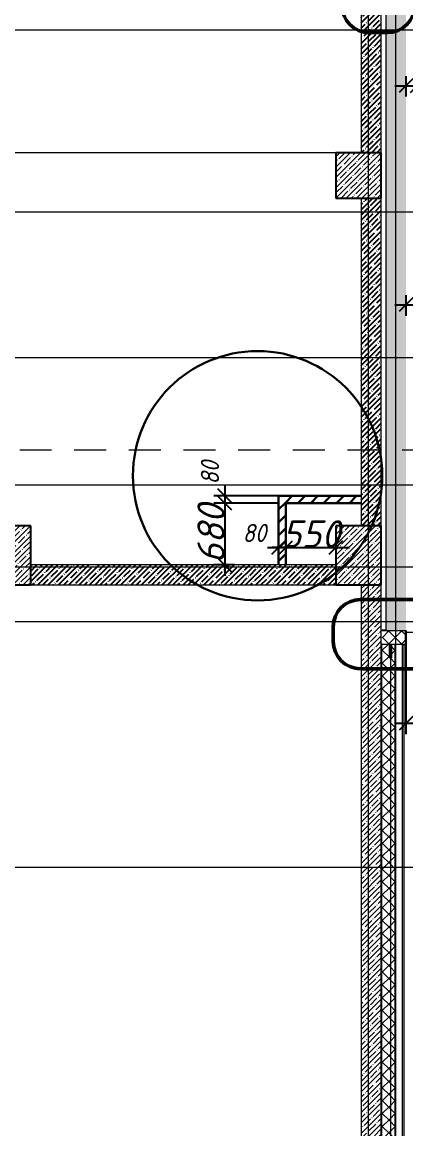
# Model space of a CAD drawing. Header units: millimetres. Extents: x 12986 to 523328, y -9759 to 30092.
# Drawn here: x 476186 to 480401, y 1054 to 13216 of the extents above; entities that cross this region are included whole.
import ezdxf

# ---------------------------------------------------------------- set-up
doc = ezdxf.new("R2010")
doc.units = ezdxf.units.MM
doc.linetypes.add('01 Штриховая _4 мм_', pattern=[600, 350, -250])
doc.layers.add('0)Допникки кружки', color=7, linetype='Continuous', plot=False)
for name, color, linetype, lineweight in [('1) ПГП Зеленый', 3, 'Continuous', 30), ('3) РАсчет Зел', 3, 'Continuous', 30), ('A-ANNO-DIMS', 7, 'Continuous', 9), ('A-DETL', 7, 'Continuous', 9), ('A-DETL-1', 7, 'Continuous', 50), ('A-FLOR', 7, 'Continuous', 9), ('A-WALL', 7, 'Continuous', 5), ('A-WALL-1', 7, 'Continuous', 25), ('A-WALL-FNSH-1', 7, 'Continuous', 9), ('G-ANNO-SYMB-1', 7, '01 Штриховая _4 мм_', 9), ('S-COLS', 7, 'Continuous', 9), ('S-COLS-1', 7, 'Continuous', 5), ('S-COLS-2', 7, 'Continuous', 25), ('Оси-1', 7, 'Continuous', 20)]:
    doc.layers.add(name, color=color, linetype=linetype, lineweight=lineweight)
for name, color, linetype, lineweight, true_color in [('A-WALL-11', 7, 'Continuous', 13, 0x800000), ('A-WALL-3', 7, 'Continuous', 5, 0x000000), ('A-WALL-PATT-2', 7, 'Continuous', 5, 0xce0000)]:
    doc.layers.add(name, color=color, linetype=linetype, lineweight=lineweight, true_color=true_color)
doc.styles.add('ISOCPEUR_I_2', font='isocpeui.ttf', dxfattribs={"height": 300})
doc.styles.add('ISOCPEUR_I_3', font='isocpeui.ttf', dxfattribs={"width": 0.9, "height": 200})
doc.dimstyles.new('ISO-2_0_0_9К_СРЕДНИЙ_1', dxfattribs={"dimscale": 304.8, "dimtxt": 199.196235, "dimasz": 0.492126, "dimexe": 0.393701, "dimexo": 0, "dimgap": 0, "dimtad": 1, "dimdec": 0, "dimzin": 0, "dimdsep": 46, "dimtxsty": 'ISOCPEUR_I_3', "dimblk1": 'OBLIQUE', "dimblk2": 'OBLIQUE', "dimsah": 1, "dimcen": 0.09, "dimdle": 0.393701, "dimazin": 0, "dimtfac": 1, "dimtdec": 4, "dimtix": 1, "dimtmove": 2, "dimatfit": 3, "dimfxl": 1, "dimtvp": 1, "dimtolj": 1, "dimtzin": 0, "dimarcsym": 2})
doc.dimstyles.new('ISO-2_0_0_9К_СРЕДНИЙ_2', dxfattribs={"dimscale": 304.8, "dimtxt": 199.196235, "dimasz": 0.492126, "dimexe": 0.393701, "dimexo": 0, "dimgap": 0, "dimtad": 1, "dimdec": 0, "dimzin": 0, "dimdsep": 46, "dimtxsty": 'ISOCPEUR_I_2', "dimblk1": 'OBLIQUE', "dimblk2": 'OBLIQUE', "dimsah": 1, "dimcen": 0.09, "dimdle": 0.393701, "dimazin": 0, "dimtfac": 1, "dimtdec": 4, "dimtix": 1, "dimtmove": 0, "dimatfit": 3, "dimfxl": 1, "dimtvp": 1, "dimtolj": 1, "dimtzin": 0, "dimarcsym": 2})
pattern_1 = [(45, (395430.81, -3869.25), (-57.02463, 57.02463), []), (45, (395487.83, -3869.25), (-57.02463, 57.02463), [100.806, -20.161, 3.353, -16.808])]
pattern_2 = [(45, (395430.81, -3869.25), (-70.71068, 70.71068), []), (135, (395430.81, -3869.25), (-70.71068, -70.71068), [])]
pattern_3 = [(45, (395430.81, -3869.25), (-70.71068, 70.71068), [])]

# ---------------------------------------------------------------- blocks, each defined once
blk = doc.blocks.new('Колонна_Несущая_Прямоугольное сечение - Вн_ЖБ_500х500-V85-АР1_1_Кладочный план 3 этажа')
at = {"layer": 'S-COLS-1'}
h = blk.add_hatch(dxfattribs=at)
h.set_pattern_fill('FP_71', color=256, style=0, pattern_type=2)
h.set_pattern_definition([(45, (-84450, -15400), (-57.02463, 57.02463), []), (45, (-84392.975, -15400), (-57.02463, 57.02463), [100.806, -20.161, 3.353, -16.808])])
h.paths.add_polyline_path([(-250, -250), (250, -250), (250, 250), (-250, 250)], flags=0)
at = {"layer": 'S-COLS-2'}
for p, q in [((250, 250), (-250, 250)), ((-250, 250), (-250, -250)), ((250, -250), (250, 250)), ((-250, -250), (250, -250))]:
    blk.add_line(p, q, dxfattribs=at)
blk = doc.blocks.new('Колонна_Несущая_Прямоугольное сечение - 650х500-V117-АР1_1_Кладочный план 3 этажа')
at = {"layer": 'S-COLS-1'}
h = blk.add_hatch(dxfattribs=at)
h.set_pattern_fill('FP_108', color=256, style=0, pattern_type=2)
h.set_pattern_definition([(135, (11225, -80600), (-57.02463, -57.02463), []), (135, (11225, -80542.975), (-57.02463, -57.02463), [100.806, -20.161, 3.353, -16.808])])
h.paths.add_polyline_path([(325, -250), (325, 250), (-325, 250), (-325, -250)], flags=0)
at = {"layer": 'S-COLS-2'}
for p, q in [((325, 250), (-325, 250)), ((-325, 250), (-325, -250)), ((325, -250), (325, 250)), ((-325, -250), (325, -250))]:
    blk.add_line(p, q, dxfattribs=at)
blk = doc.blocks.new('Колонна_Несущая_Прямоугольное сечение - 650х500-V118-АР1_1_Кладочный план 3 этажа')
at = {"layer": 'S-COLS-1'}
h = blk.add_hatch(dxfattribs=at)
h.set_pattern_fill('FP_109', color=256, style=0, pattern_type=2)
h.set_pattern_definition([(135, (11225, -84450), (-57.02463, -57.02463), []), (135, (11225, -84392.975), (-57.02463, -57.02463), [100.806, -20.161, 3.353, -16.808])])
h.paths.add_polyline_path([(325, -250), (325, 250), (-325, 250), (-325, -250)], flags=0)
at = {"layer": 'S-COLS-2'}
for p, q in [((325, 250), (-325, 250)), ((-325, 250), (-325, -250)), ((325, -250), (325, 250)), ((-325, -250), (325, -250))]:
    blk.add_line(p, q, dxfattribs=at)
blk = doc.blocks.new('_Oblique')
at = {"color": 0, "linetype": 'ByBlock', "lineweight": -2}
blk.add_line((-0.5, -0.5), (0.5, 0.5), dxfattribs=at)
blk = doc.blocks.new('*D3612')
at = {"layer": 'A-ANNO-DIMS', "color": 0, "lineweight": -2, "transparency": 16777216}
for p, q in [((480601, 9739), (480601, 10230)), ((480281, 10110), (480721, 10110)), ((480401, 10216), (480401, 9990))]:
    blk.add_line(p, q, dxfattribs=at)
at = {"layer": 'Defpoints', "color": 0, "transparency": 16777216}
for p in [(480401, 10216), (480601, 10110), (480601, 9739)]:
    blk.add_point(p, dxfattribs=at)
at = {"layer": 'A-ANNO-DIMS', "color": 0, "lineweight": -2, "transparency": 16777216, "xscale": 150, "yscale": 150, "zscale": 150, "rotation": 180}
blk.add_blockref('_Oblique', (480401, 10110), dxfattribs=at)
at = {"layer": 'A-ANNO-DIMS', "color": 0, "lineweight": -2, "transparency": 16777216, "xscale": 150, "yscale": 150, "zscale": 150}
blk.add_blockref('_Oblique', (480601, 10110), dxfattribs=at)
at = {"layer": 'A-ANNO-DIMS', "color": 0, "transparency": 16777216, "insert": (480708, 10674), "char_height": 200, "width": 455.09, "attachment_point": 1, "line_spacing_factor": 1.149209, "style": 'ISOCPEUR_I_3'}
blk.add_mtext('\\A1;200', dxfattribs=at)
blk = doc.blocks.new('*D3804')
at = {"layer": 'A-ANNO-DIMS', "color": 0, "lineweight": -2, "transparency": 16777216}
for p, q in [((478411, 8131), (478411, 7811)), ((479001, 8011), (478291, 8011)), ((479000, 7931), (478291, 7931))]:
    blk.add_line(p, q, dxfattribs=at)
at = {"layer": 'Defpoints', "color": 0, "transparency": 16777216}
for p in [(478411, 7931), (479000, 7931), (479001, 8011)]:
    blk.add_point(p, dxfattribs=at)
at = {"layer": 'A-ANNO-DIMS', "color": 0, "lineweight": -2, "transparency": 16777216, "xscale": 150, "yscale": 150, "zscale": 150}
for p, rotation in [((478411, 8011), 90), ((478411, 7931), 270)]:
    blk.add_blockref('_Oblique', p, dxfattribs=dict(at, rotation=rotation))
at = {"layer": 'A-ANNO-DIMS', "color": 0, "transparency": 16777216, "insert": (478149, 8134), "char_height": 200, "width": 303.39, "attachment_point": 1, "rotation": 90, "line_spacing_factor": 1.149209, "style": 'ISOCPEUR_I_3'}
blk.add_mtext('\\A1;80', dxfattribs=at)
blk = doc.blocks.new('*D3805')
at = {"layer": 'A-ANNO-DIMS', "color": 0, "lineweight": -2, "transparency": 16777216}
for p, q in [((478411, 8051), (478411, 7131)), ((479000, 7931), (478291, 7931)), ((478517, 7251), (478291, 7251))]:
    blk.add_line(p, q, dxfattribs=at)
at = {"layer": 'Defpoints', "color": 0, "transparency": 16777216}
for p in [(479000, 7931), (478411, 7251), (478517, 7251)]:
    blk.add_point(p, dxfattribs=at)
at = {"layer": 'A-ANNO-DIMS', "color": 0, "lineweight": -2, "transparency": 16777216, "xscale": 150, "yscale": 150, "zscale": 150}
for p, rotation in [((478411, 7931), 90), ((478411, 7251), 270)]:
    blk.add_blockref('_Oblique', p, dxfattribs=dict(at, rotation=rotation))
at = {"layer": 'A-ANNO-DIMS', "color": 0, "transparency": 16777216, "insert": (478261, 7591), "char_height": 300, "width": 455.09, "attachment_point": 5, "rotation": 90, "style": 'ISOCPEUR_I_2'}
blk.add_mtext('\\A1;680', dxfattribs=at)
blk = doc.blocks.new('*D3806')
at = {"layer": 'A-ANNO-DIMS', "color": 0, "lineweight": -2, "transparency": 16777216}
for p, q in [((479001, 7547), (479001, 7321)), ((479081, 7547), (479081, 7321)), ((478881, 7441), (479201, 7441))]:
    blk.add_line(p, q, dxfattribs=at)
at = {"layer": 'Defpoints', "color": 0, "transparency": 16777216}
for p in [(479001, 7547), (479081, 7547), (479081, 7441)]:
    blk.add_point(p, dxfattribs=at)
at = {"layer": 'A-ANNO-DIMS', "color": 0, "lineweight": -2, "transparency": 16777216, "xscale": 150, "yscale": 150, "zscale": 150, "rotation": 180}
blk.add_blockref('_Oblique', (479001, 7441), dxfattribs=at)
at = {"layer": 'A-ANNO-DIMS', "color": 0, "lineweight": -2, "transparency": 16777216, "xscale": 150, "yscale": 150, "zscale": 150}
blk.add_blockref('_Oblique', (479081, 7441), dxfattribs=at)
at = {"layer": 'A-ANNO-DIMS', "color": 0, "transparency": 16777216, "insert": (478608, 7702), "char_height": 200, "width": 303.39, "attachment_point": 1, "line_spacing_factor": 1.149209, "style": 'ISOCPEUR_I_3'}
blk.add_mtext('\\A1;80', dxfattribs=at)
blk = doc.blocks.new('*D3807')
at = {"layer": 'A-ANNO-DIMS', "color": 0, "lineweight": -2, "transparency": 16777216}
for p, q in [((479081, 7547), (479081, 7321)), ((479631, 7547), (479631, 7321)), ((479081, 7441), (478931, 7441)), ((479081, 7441), (479631, 7441)), ((479631, 7441), (479781, 7441))]:
    blk.add_line(p, q, dxfattribs=at)
at = {"layer": 'Defpoints', "color": 0, "transparency": 16777216}
for p in [(479081, 7547), (479631, 7547), (479631, 7441)]:
    blk.add_point(p, dxfattribs=at)
at = {"layer": 'A-ANNO-DIMS', "color": 0, "lineweight": -2, "transparency": 16777216, "xscale": 150, "yscale": 150, "zscale": 150}
blk.add_blockref('_Oblique', (479081, 7441), dxfattribs=at)
at = {"layer": 'A-ANNO-DIMS', "color": 0, "lineweight": -2, "transparency": 16777216, "xscale": 150, "yscale": 150, "zscale": 150, "rotation": 180}
blk.add_blockref('_Oblique', (479631, 7441), dxfattribs=at)
at = {"layer": 'A-ANNO-DIMS', "color": 0, "transparency": 16777216, "insert": (479356, 7591), "char_height": 300, "width": 455.09, "attachment_point": 5, "style": 'ISOCPEUR_I_2'}
blk.add_mtext('\\A1;550', dxfattribs=at)
blk = doc.blocks.new('*D3890')
at = {"layer": 'A-ANNO-DIMS', "color": 0, "lineweight": -2, "transparency": 16777216}
for p, q in [((480401, 6531), (480401, 5392)), ((484541, 6531), (484541, 5392)), ((480281, 5512), (484661, 5512))]:
    blk.add_line(p, q, dxfattribs=at)
at = {"layer": 'Defpoints', "color": 0, "transparency": 16777216}
for p in [(480401, 6531), (484541, 6531), (484541, 5512)]:
    blk.add_point(p, dxfattribs=at)
at = {"layer": 'A-ANNO-DIMS', "color": 0, "lineweight": -2, "transparency": 16777216, "xscale": 150, "yscale": 150, "zscale": 150, "rotation": 180}
blk.add_blockref('_Oblique', (480401, 5512), dxfattribs=at)
at = {"layer": 'A-ANNO-DIMS', "color": 0, "lineweight": -2, "transparency": 16777216, "xscale": 150, "yscale": 150, "zscale": 150}
blk.add_blockref('_Oblique', (484541, 5512), dxfattribs=at)
at = {"layer": 'A-ANNO-DIMS', "color": 0, "transparency": 16777216, "insert": (482471, 5662), "char_height": 300, "width": 597.59, "attachment_point": 5, "style": 'ISOCPEUR_I_2'}
blk.add_mtext('\\A1;4140', dxfattribs=at)
blk = doc.blocks.new('*D3891')
at = {"layer": 'A-ANNO-DIMS', "color": 0, "lineweight": -2, "transparency": 16777216}
for p, q in [((480401, 12623), (480401, 12397)), ((480526, 12411), (480526, 12637)), ((480281, 12517), (480646, 12517))]:
    blk.add_line(p, q, dxfattribs=at)
at = {"layer": 'Defpoints', "color": 0, "transparency": 16777216}
for p in [(480401, 12623), (480526, 12517), (480526, 12411)]:
    blk.add_point(p, dxfattribs=at)
at = {"layer": 'A-ANNO-DIMS', "color": 0, "lineweight": -2, "transparency": 16777216, "xscale": 150, "yscale": 150, "zscale": 150, "rotation": 180}
blk.add_blockref('_Oblique', (480401, 12517), dxfattribs=at)
at = {"layer": 'A-ANNO-DIMS', "color": 0, "lineweight": -2, "transparency": 16777216, "xscale": 150, "yscale": 150, "zscale": 150}
blk.add_blockref('_Oblique', (480526, 12517), dxfattribs=at)
at = {"layer": 'A-ANNO-DIMS', "color": 0, "transparency": 16777216, "insert": (480580, 13099), "char_height": 200, "width": 409.12, "attachment_point": 1, "line_spacing_factor": 1.149209, "style": 'ISOCPEUR_I_3'}
blk.add_mtext('\\A1;125', dxfattribs=at)

msp = doc.modelspace()

# ---------------------------------------------------------------- hatches: boundary and pattern name
h = msp.add_hatch()
h.set_pattern_fill('FP_4', color=256, style=0, pattern_type=2)
h.set_pattern_definition(pattern_1)
h.paths.add_polyline_path([(480400.80859, 6530.74642), (480400.80859, 15230.74642), (480180.80859, 15230.74642), (480180.80859, 6530.74642)], flags=0)
h = msp.add_hatch()
h.set_pattern_fill('FP_4', color=256, style=0, pattern_type=2)
h.set_pattern_definition(pattern_1)
h.paths.add_polyline_path([(479910.80855, 11780.74648), (480130.80855, 11780.74648), (480130.80855, 14730.74642), (479910.80855, 14730.74642), (479910.80855, 14222.381)], flags=0)
h = msp.add_hatch()
h.set_pattern_fill('FP_4', color=256, style=0, pattern_type=2)
h.set_pattern_definition(pattern_1)
h.paths.add_polyline_path([(479910.80855, 7680.74648), (480130.80855, 7680.74648), (480130.80855, 11280.74648), (479910.80855, 11280.74648), (479910.80855, 8502.53507)], flags=0)
h = msp.add_hatch()
h.set_pattern_fill('FP_4', color=256, style=0, pattern_type=2)
h.set_pattern_definition(pattern_1)
h.paths.add_polyline_path([(479630.80855, 7030.74641), (479630.80855, 7250.74621), (476280.80858, 7250.74621), (476280.80858, 7030.74641), (478308.23785, 7030.74641)], flags=0)
at = {"layer": '1) ПГП Зеленый'}
h = msp.add_hatch(dxfattribs=at)
h.set_pattern_fill('FP_5', color=256, style=0, pattern_type=2)
h.set_pattern_definition(pattern_3)
h.paths.add_polyline_path([(479080.80855, 7250.74621), (479080.80855, 8010.74621), (479000.80855, 8010.74621), (479000.80855, 7250.74621)], flags=0)
h = msp.add_hatch(dxfattribs=at)
h.set_pattern_fill('FP_5', color=256, style=0, pattern_type=2)
h.set_pattern_definition(pattern_3)
h.paths.add_polyline_path([(479910.80855, 7930.74621), (479910.80855, 8010.74621), (479080.80855, 8010.74621), (479080.80855, 7930.74621)], flags=0)
at = {"layer": 'A-WALL-PATT-2'}
h = msp.add_hatch(dxfattribs=at)
h.set_pattern_fill('FP_4', color=256, style=0, pattern_type=2)
h.set_pattern_definition(pattern_1)
h.paths.add_polyline_path([(480130.8085, 180.7463), (480130.80855, 7030.74641), (479910.80855, 7030.74641), (479910.80855, 180.7463)], flags=0)
h = msp.add_hatch(dxfattribs=at)
h.set_pattern_fill('FP_2', color=256, style=0, pattern_type=2)
h.set_pattern_definition(pattern_2)
h.paths.add_polyline_path([(484640.80855, 6380.74642), (484790.80855, 6380.74642), (484790.80855, 6530.74642), (484609.80855, 6530.74642), (484609.80855, 6524.74642), (484540.80855, 6524.74642), (484540.80855, 6380.74642), (484609.80855, 6380.74642)], flags=0)
h.paths.add_polyline_path([(480138.80855, 6380.74642), (480400.80855, 6380.74642), (480400.80855, 6530.74642), (480138.80855, 6530.74642)], flags=0)
h = msp.add_hatch(dxfattribs=at)
h.set_pattern_fill('FP_2', color=256, style=0, pattern_type=2)
h.set_pattern_definition(pattern_2)
h.paths.add_polyline_path([(480230.8085, -419.25359), (480230.8085, 6380.74642), (480130.80855, 6380.74642), (480130.8085, -419.25359)], flags=0)
h = msp.add_hatch(dxfattribs=at)
h.set_pattern_fill('FP_2', color=256, style=0, pattern_type=2)
h.set_pattern_definition(pattern_2)
h.paths.add_polyline_path([(480230.8085, -469.25359), (480280.8085, -469.25359), (480280.8085, 6380.74642), (480230.8085, 6380.74642), (480230.8085, -419.25359)], flags=0)

# ---------------------------------------------------------------- linework, layer by layer
at = {"layer": '0)Допникки кружки', "color": 1, "lineweight": 30}
msp.add_circle((478772.19418, 8231.13204), 1369.38563, dxfattribs=at)
at = {"layer": '1) ПГП Зеленый'}
for p, q in [((479910.80855, 8010.74621), (479000.80855, 8010.74621)), ((479080.80855, 7250.74621), (479080.80855, 7930.74621))]:
    msp.add_line(p, q, dxfattribs=at)
at = {"layer": '3) РАсчет Зел'}
for p, q in [((479000.80855, 8010.74621), (479000.80855, 7250.74621)), ((479080.80855, 7930.74621), (479910.80855, 7930.74621))]:
    msp.add_line(p, q, dxfattribs=at)
at = {"layer": 'A-DETL'}
for p, q in [((480138.80855, 6380.74642), (480400.80855, 6380.74642)), ((480280.8085, 6372.74642), (480280.8085, -469.25359))]:
    msp.add_line(p, q, dxfattribs=at)
at = {"layer": 'A-DETL-1'}
for p, q in [((480198.39632, 13100.52614), (479998.39632, 13100.52614)), ((480642.39112, 6870.74641), (479902.93683, 6870.74641)), ((479602.93683, 6570.74641), (479602.93683, 6410.74641)), ((480230.80855, 6225.74642), (480230.80855, 6380.74642)), ((480642.39112, 6110.74641), (479904.51919, 6110.74641))]:
    msp.add_line(p, q, dxfattribs=at)
for centre, start, end in [((479998.39632, 13400.52614), 180, 270), ((480198.39632, 13400.52614), 270, 0), ((479902.93683, 6570.74641), 90, 180), ((479902.93683, 6410.74641), 180, 270)]:
    msp.add_arc(centre, 300, start, end, dxfattribs=at)
at = {"layer": 'A-FLOR'}
for p, q in [((479630.80855, 11780.74645), (474510.80854, 11780.74645)), ((480400.80855, 6510.74642), (484540.80855, 6510.74642))]:
    msp.add_line(p, q, dxfattribs=at)
at = {"layer": 'A-WALL'}
for p, q in [((480230.8085, 6380.74642), (480230.8085, -419.25359)), ((480280.8085, 6372.74642), (480280.8085, 6380.74642)), ((480360.8085, 6380.74642), (480360.8085, -549.25359)), ((480360.8085, 6377.74642), (480400.80855, 6377.74642)), ((480380.8085, 6372.74642), (480360.8085, 6372.74642))]:
    msp.add_line(p, q, dxfattribs=at)
at = {"layer": 'A-WALL-1'}
for p, q in [((480180.80859, 6530.74642), (480138.80855, 6530.74642)), ((480400.80855, 6380.74642), (480400.80855, 6530.74642)), ((480130.8085, 6372.74642), (480130.8085, 180.7463)), ((480130.80855, 6380.74642), (480138.80855, 6380.74642))]:
    msp.add_line(p, q, dxfattribs=at)
at = {"layer": 'A-WALL-11'}
msp.add_line((389220.80855, 7230.74641), (521382.43658, 7230.74641), dxfattribs=at)
at = {"layer": 'A-WALL-3'}
for p, q in [((480180.80859, 15230.74642), (480180.80859, 6530.74642)), ((479910.80855, 14730.74642), (479910.80855, 11780.74648)), ((480130.80855, 11780.74648), (480130.80855, 14730.74642)), ((479910.80855, 11280.74648), (479910.80855, 7680.74648)), ((480130.80855, 7680.74648), (480130.80855, 11280.74648)), ((479630.80855, 7250.74621), (476280.80858, 7250.74621)), ((476280.80858, 7030.74621), (479630.80855, 7030.74621)), ((479910.80855, 7030.74641), (479910.80855, 180.7463)), ((480130.80855, 180.7463), (480130.80855, 7030.74641)), ((480180.80859, 6530.74642), (480400.80859, 6530.74642))]:
    msp.add_line(p, q, dxfattribs=at)
at = {"layer": 'A-WALL-FNSH-1'}
for p, q in [((480138.80855, 6530.74642), (480130.80855, 6530.74642)), ((480380.8085, 6372.74642), (480400.80855, 6372.74642)), ((480380.8085, -569.25359), (480380.8085, 6372.74642)), ((480400.80855, 6372.74642), (480400.80855, 6380.74642))]:
    msp.add_line(p, q, dxfattribs=at)
at = {"layer": 'G-ANNO-SYMB-1'}
msp.add_line((438359.01269, 8514.02489), (522235.85803, 8514.02489), dxfattribs=at)
at = {"layer": 'Оси-1'}
for p, q in [((479990.80852, -8019.25359), (479990.80852, 24767.68957)), ((480290.80852, -6749.25359), (480290.80852, 24767.68957)), ((389220.80855, 13130.74648), (521382.43658, 13130.74648)), ((389220.80855, 11130.74641), (521382.43658, 11130.74641)), ((389220.80855, 9530.74641), (521382.43658, 9530.74641)), ((389220.80855, 8130.74641), (521382.43658, 8130.74641)), ((389220.80855, 6630.74641), (521382.43658, 6630.74641)), ((389220.80855, 3930.74641), (521382.43658, 3930.74641))]:
    msp.add_line(p, q, dxfattribs=at)

# ---------------------------------------------------------------- block references
at = {"layer": 'S-COLS'}
msp.add_blockref('Колонна_Несущая_Прямоугольное сечение - Вн_ЖБ_500х500-V85-АР1_1_Кладочный план 3 этажа', (479880.80855, 11530.74648), dxfattribs=at)
at = {"layer": 'S-COLS', "rotation": 270.0000000000007}
for name, p in [('Колонна_Несущая_Прямоугольное сечение - 650х500-V117-АР1_1_Кладочный план 3 этажа', (476030.80858, 7355.74641)), ('Колонна_Несущая_Прямоугольное сечение - 650х500-V118-АР1_1_Кладочный план 3 этажа', (479880.80855, 7355.74641))]:
    msp.add_blockref(name, p, dxfattribs=at)

# ---------------------------------------------------------------- dimensions: what is measured, and where the dimension line sits
at = {"layer": 'A-ANNO-DIMS'}
for base, p1, p2, override, picture, middle in [((480525.80853, 12516.53815), (480400.80859, 12622.60416), (480525.80853, 12410.74622), {"dimpost": '<>', "dimfxl": 245.985311}, '*D3891', (480784.69614, 12965.73633)), ((480600.80855, 10109.83608), (480400.80859, 10215.9021), (480600.80855, 9738.74642), {"dimpost": '<>', "dimfxl": 517.375617}, '*D3612', (480935.77792, 10540.32317)), ((479080.80855, 7440.8248), (479000.80855, 7546.89081), (479080.80855, 7546.89081), {"dimpost": '<>', "dimfxl": 80}, '*D3806', (478759.59575, 7568.78261))]:
    dim = msp.add_linear_dim(base=base, p1=p1, p2=p2, dimstyle='ISO-2_0_0_9К_СРЕДНИЙ_1', override=override, dxfattribs=at)
    dim.commit()
    dim.dimension.update_dxf_attribs({"geometry": picture, "text_midpoint": middle, "dimtype": 160})
dim = msp.add_linear_dim(base=(478410.53581, 7930.74621), p1=(479000.80855, 8010.74621), p2=(478999.70567, 7930.74621), angle=90, dimstyle='ISO-2_0_0_9К_СРЕДНИЙ_1', override={"dimpost": '<>', "dimfxl": 80.007602}, dxfattribs=at)
dim.commit()
dim.dimension.update_dxf_attribs({"geometry": '*D3804', "text_midpoint": (478282.578, 8285.93877), "dimtype": 160, "text_rotation": 90})
dim = msp.add_linear_dim(base=(478410.53581, 7250.74621), p1=(478999.70567, 7930.74621), p2=(478516.60183, 7250.74621), angle=90, dimstyle='ISO-2_0_0_9К_СРЕДНИЙ_2', override={"dimpost": '<>', "dimfxl": 834.139872}, dxfattribs=at)
dim.commit()
dim.dimension.update_dxf_attribs({"geometry": '*D3805', "text_midpoint": (478260.53581, 7590.74621)})
for base, p1, p2, override, picture, middle in [((479630.80855, 7440.8248), (479080.80855, 7546.89081), (479630.80855, 7546.89081), {"dimpost": '<>', "dimfxl": 550}, '*D3807', (479355.80855, 7590.8248)), ((484540.80855, 5511.58992), (480400.80859, 6530.74642), (484540.80855, 6530.74642), {"dimpost": '<>', "dimfxl": 4139.999961}, '*D3890', (482470.80857, 5661.58992))]:
    dim = msp.add_linear_dim(base=base, p1=p1, p2=p2, dimstyle='ISO-2_0_0_9К_СРЕДНИЙ_2', override=override, dxfattribs=at)
    dim.commit()
    dim.dimension.update_dxf_attribs({"geometry": picture, "text_midpoint": middle})

doc.saveas('drawing.dxf')
